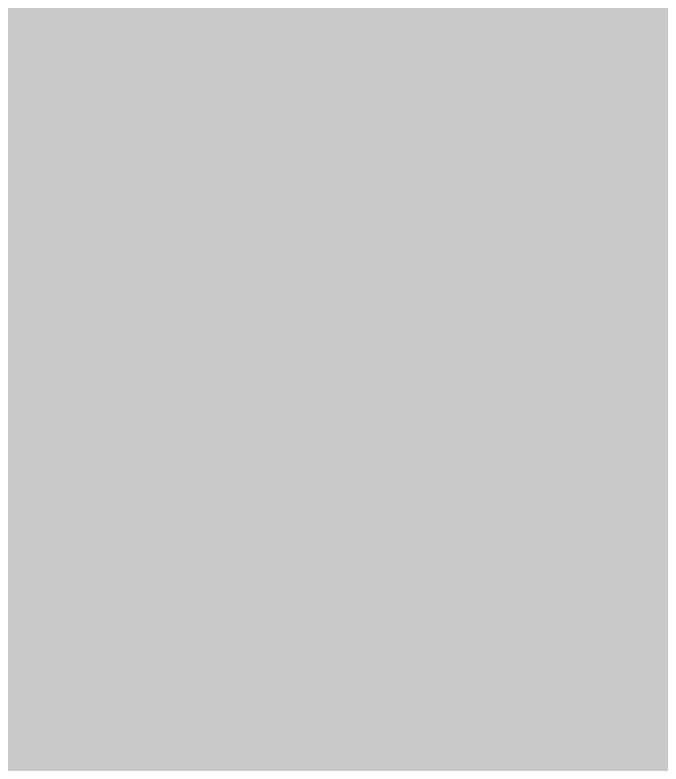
# Model space of a CAD drawing. Extents: x 13573007 to 21855834, y 2388446 to 8397471.
# Drawn here: x 20080067 to 20083528, y 6342039 to 6346054 of the extents above; entities that cross this region are included whole.
import ezdxf

# ---------------------------------------------------------------- set-up
doc = ezdxf.new("R2010")
doc.units = 0
doc.header["$MEASUREMENT"] = 0
doc.linetypes.add('ACAD_ISO05W100', pattern=[34, 24, -3, 0.5, -3, 0.5, -3])
doc.layers.add('1东北综合经济区', color=51, linetype='CONTINUOUS')
doc.layers.add('边界线', color=222, linetype='ACAD_ISO05W100')

msp = doc.modelspace()

# ---------------------------------------------------------------- hatches: boundary and pattern name
at = {"layer": '1东北综合经济区'}
msp.add_hatch(color=256, dxfattribs=at).paths.add_polyline_path([(20553702.9, 6737596.1), (20561457.6, 6710842.4), (20556204.5, 6689839.6), (20552702.3, 6687339.2), (20519431.9, 6658085.2), (20491664.9, 6629081.3), (20449235, 6622258.8), (20425041.6, 6614201.2), (20392783.7, 6600100.4), (20360490.8, 6568934.8), (20309054.6, 6540168.7), (20277825.5, 6523643.5), (20244453.2, 6503752.1), (20218122.8, 6485084.7), (20204651.4, 6468559.6), (20190567.7, 6445913.9), (20165728.8, 6414198.7), (20148629.4, 6419353.2), (20132704.4, 6459092.3), (20126101.5, 6474696.5), (20120130.3, 6489346.2), (20088917, 6502096.9), (20075888.9, 6490160.1), (20076974.6, 6452722), (20077246, 6425592.9), (20076253, 6410746.6), (20088886.6, 6378592.6), (20080472.5, 6350378.4), (20076944.1, 6340883.2), (20069615.8, 6320536.4), (20055773.3, 6295035.1), (20050611.3, 6281654.2), (20047682, 6272386), (20045729.1, 6264581.3), (20043288, 6255800.9), (20044752.7, 6243606), (20050611.3, 6236776.9), (20057446.2, 6233850.1), (20067210.5, 6225557.6), (20075510.1, 6219216.2), (20084297.8, 6213850.5), (20095038.5, 6209460.3), (20117008.1, 6206045.7), (20122378.4, 6205070.2), (20127260.5, 6191899.7), (20135071.9, 6177753.5), (20141418.7, 6166046.4), (20153624, 6151412.5), (20157041.5, 6146534.6), (20158017.9, 6134827.5), (20166317.5, 6118730.2), (20175105.3, 6124096), (20179499.2, 6128973.9), (20198539.5, 6138242), (20202445.2, 6145071.2), (20213185.9, 6149949.2), (20220509, 6156290.5), (20241990.4, 6175314.6), (20244431.4, 6181655.9), (20262983.5, 6221655.2), (20293252.6, 6271898.2), (20326939.3, 6292385.7), (20348908.8, 6295312.4), (20380037.7, 6297861.8), (20394684, 6315910.3), (20409818.6, 6294447.3), (20449852, 6242740.9), (20452293.1, 6207619.6), (20388337.3, 6127133.2), (20352643.8, 6069222.2), (20352643.8, 6057027.2), (20356061.2, 6052149.3), (20359478.7, 6049710.3), (20365825.4, 6046783.5), (20380471.8, 6046295.7), (20396094.6, 6044832.3), (20403906, 6039466.6), (20404394.2, 6027759.5), (20404394.2, 6015076.8), (20402929.5, 6004833.1), (20400976.7, 5997028.3), (20395118.2, 5990686.9), (20385842.1, 5988248), (20373636.8, 5979955.4), (20361919.7, 5976540.9), (20353620.1, 5969711.7), (20338973.3, 5955947.6), (20339461.4, 5945703.9), (20344831.8, 5941801.6), (20352643.2, 5939850.4), (20359966.4, 5938874.8), (20370218.8, 5940338.2), (20376077.4, 5944240.5), (20387794.5, 5949118.5), (20398046.9, 5956435.5), (20405858.3, 5962289), (20410252.2, 5967654.8), (20415134.4, 5979361.9), (20415134.4, 5985215.4), (20418063.6, 5987654.4), (20427339.7, 5985703.2), (20434662.8, 5981313), (20439056.7, 5987166.6), (20447844.6, 5996922.5), (20453703.1, 6004239.5), (20463467.3, 6010580.8), (20477785.2, 6030695.6), (20487061.2, 6050207.4), (20502195.8, 6056548.8), (20508542.5, 6068743.7), (20525630, 6079475.2), (20531488.5, 6084353.2), (20546134.9, 6098499.3), (20560293, 6106791.8), (20567616.2, 6114108.8), (20582262.5, 6124840.3), (20593003.2, 6132157.2), (20606673.2, 6138498.6), (20611555.3, 6140937.6), (20628154.5, 6142400.9), (20634501.2, 6151181.3), (20643777.3, 6156059.2), (20653541.5, 6156059.2), (20663305.7, 6156547.1), (20687228.2, 6158986), (20692110.2, 6160937.2), (20703339.2, 6165815.2), (20725530.2, 6169555.1), (20722687.7, 6180564.3), (20717358.2, 6201517.2), (20718779.4, 6212881.5), (20723043, 6226731.7), (20726951.4, 6232769), (20732991.5, 6240582), (20740452.9, 6251946.3), (20749690.8, 6259759.2), (20758928.7, 6269347.8), (20768166.6, 6280357), (20775449.4, 6287363.4), (20783266, 6291269.9), (20792148.6, 6296596.9), (20800320.6, 6304765), (20809558.4, 6311157.4), (20825191.8, 6320390.9), (20837627.4, 6326428.2), (20848286.5, 6337792.5), (20855037.3, 6342409.2), (20859300.9, 6348446.5), (20869604.7, 6358745.4), (20885948.6, 6371530.2), (20868330.8, 6389599.4), (20847337.3, 6416900.3), (20845641.5, 6421644.4), (20838858.5, 6431810.2), (20835806.3, 6443670.2), (20829701.6, 6452141.7), (20826310.1, 6455869.1), (20820883.8, 6468406.9), (20814779.1, 6476539.5), (20812065.9, 6483994.4), (20809352.7, 6490771.6), (20800874, 6498904.2), (20799856.6, 6501615.1), (20795416.9, 6524803.8), (20794738.7, 6534969.6), (20794738.7, 6544796.5), (20802199.9, 6558350.9), (20788294.8, 6560384), (20775407.2, 6562078.3), (20765538.4, 6584593.8), (20757059.6, 6609669.4), (20753668.1, 6618140.9), (20725858, 6660837.1), (20719054.1, 6678838.1), (20711549.5, 6698340.7), (20703054.9, 6709609.4), (20695249.2, 6707009.7), (20692647.3, 6700943.9), (20690536.7, 6693340), (20688535.5, 6685339), (20683032.1, 6678588), (20676027.8, 6670086.9), (20670097.7, 6666281.7), (20664270.6, 6672087.1), (20660268.1, 6676837.8), (20652751.9, 6693144.9), (20639005.2, 6716093.2), (20635753.1, 6717843.4), (20618927.5, 6722607.7), (20609987.4, 6725594.5), (20605734.8, 6727844.8), (20597245.1, 6737339.1), (20586973.3, 6750097.8), (20578164.6, 6753803.7), (20568624.4, 6745138.1), (20566889.8, 6731273.2), (20561686.1, 6720874.6), (20560957.4, 6709092.2), (20560707.2, 6703341.4), (20558455.8, 6694840.3)])

# ---------------------------------------------------------------- linework, layer by layer
at = {"layer": '边界线', "linetype": 'ACAD_ISO05W100', "ltscale": 0.3, "const_width": 9025, "flags": 128}
msp.add_lwpolyline([(20169305.3, 6122307.2), (20167294.2, 6121440.6), (20165541.9, 6121180.2), (20164042.4, 6121605.4), (20162782.4, 6122761.3), (20161720.8, 6124555.8), (20160809, 6126862.7), (20159998.8, 6129555.5), (20159241.7, 6132507.9), (20158489.4, 6135593.5), (20157693.4, 6138686.1), (20156805.5, 6141659.1), (20155788.4, 6144412.1), (20154649.9, 6146947), (20153409.2, 6149291.7), (20152085.1, 6151473.9), (20150696.7, 6153521.3), (20149263.1, 6155461.9), (20147803.2, 6157323.3), (20146336.1, 6159133.3), (20144880.2, 6160917.5), (20143450.7, 6162692.9), (20142062.7, 6164474.2), (20140730.7, 6166276.2), (20139469.6, 6168113.5), (20138294, 6170001), (20137218.9, 6171953.4), (20136258.9, 6173985.4), (20135422.9, 6176107.4), (20134696.2, 6178312), (20134058, 6180587.5), (20133487.7, 6182921.9), (20132964.6, 6185303.5), (20132468.1, 6187720.5), (20131977.6, 6190161.1), (20131472.2, 6192613.5), (20130929.7, 6195061.3), (20130320.8, 6197469.2), (20129614.5, 6199797.4), (20128779.7, 6202006.2), (20127785.5, 6204055.7), (20126600.9, 6205906.1), (20125194.8, 6207517.5), (20123536.4, 6208850.2), (20121607, 6209876.5), (20119438.6, 6210618.2), (20117075.2, 6211109.1), (20114561.3, 6211383.2), (20111941.2, 6211474.4), (20109259, 6211416.7), (20106559.1, 6211243.8), (20103885.8, 6210989.9), (20101277.9, 6210689.7), (20098752.7, 6210382.2), (20096321.9, 6210107.1), (20093997.5, 6209904.3), (20091791.1, 6209813.6), (20089714.6, 6209874.8), (20087779.9, 6210127.8), (20085998.7, 6210612.3), (20084378.3, 6211354.2), (20082908.6, 6212323.3), (20081574.6, 6213475.2), (20080361.7, 6214765.8), (20079255.1, 6216150.9), (20078240, 6217586), (20077301.6, 6219027.1), (20076425.3, 6220429.8), (20075593.7, 6221757.3), (20074779.9, 6223002.2), (20073954.2, 6224164.5), (20073087.2, 6225244.2), (20072149.3, 6226241.3), (20071111.1, 6227155.7), (20069943, 6227987.6), (20068615.4, 6228736.9), (20067109.5, 6229410.5), (20065448.6, 6230042.8), (20063666.6, 6230675.1), (20061797.5, 6231348.6), (20059875.3, 6232104.8), (20057933.9, 6232984.9), (20056007.3, 6234030.2), (20054129.4, 6235281.9), (20052330, 6236767), (20050622.1, 6238454.1), (20049014.5, 6240297.6), (20047516.2, 6242251.7), (20046136, 6244270.8), (20044882.8, 6246308.9), (20043765.3, 6248320.6), (20042792.5, 6250259.9), (20041973.7, 6252096.6), (20041320, 6253861.3), (20040842.9, 6255600.3), (20040554, 6257359.5), (20040464.9, 6259185), (20040587.1, 6261123), (20040932.2, 6263219.5), (20041511.7, 6265520.6), (20042331.8, 6268061.6), (20043376.2, 6270835), (20044623.3, 6273822.1), (20046051.5, 6277004.7), (20047639.1, 6280364.3), (20049364.5, 6283882.5), (20051206.1, 6287540.8), (20053142.1, 6291320.9), (20055151.2, 6295203.7), (20057212.9, 6299168), (20059307.2, 6303192.1), (20061413.7, 6307254.2), (20063512.4, 6311332.5), (20065583, 6315405.4), (20067605.4, 6319451), (20069559.5, 6323447.5), (20071427.9, 6327385.7), (20073205.6, 6331306.2), (20074890.2, 6335262.2), (20076479.7, 6339306.6), (20077971.7, 6343492.6), (20079364.1, 6347873.3), (20080654.6, 6352501.8), (20081841.1, 6357431.2)], dxfattribs=at)

doc.saveas('drawing.dxf')
